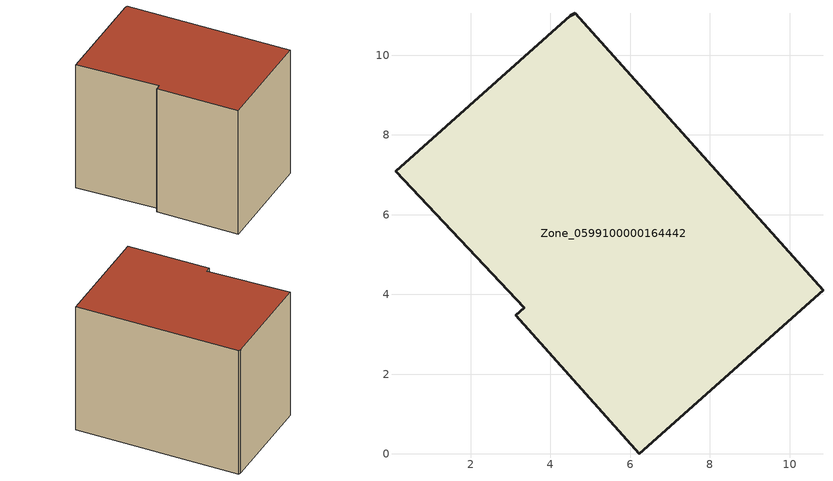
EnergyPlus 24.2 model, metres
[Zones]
Zone_0599100000164442
 floor ground (C_G): 0.12,7.09 4.5,11 4.63,11.06 10.84,4.11 6.23,0 3.13,3.47 3.35,3.67 z0
 wall outside (C_F): 6.23,0 10.84,4.11 4.63,11.06 4.5,11 0.12,7.09 3.35,3.67 3.13,3.47 6.23,0 z0:7.65
 roof outside (C_R): 3.35,3.67 3.13,3.47 6.23,0 10.84,4.11 4.63,11.06 4.5,11 0.12,7.09 z7.65
[BUILDING]
Pand.0599100000164442: North Axis=0; Terrain=City; Loads Convergence Tolerance Value=0.04; Temperature Convergence Tolerance Value=0.4; Solar Distribution=FullExterior; Maximum Number of Warmup Days=25; Minimum Number of Warmup Days=1
[Site:Location]
Rotterdam.The.Hague.AP_ZH_NLD Design_Conditions: Latitude=51.96; Longitude=4.45; Time Zone=1; Elevation=-4.5
[SITE:GROUNDTEMPERATURE:BUILDINGSURFACE]
18, 18, 18, 18, 18, 18, 18, 18, 18, 18, 18, 18
[MATERIAL] Thermal Absorptance=0.9; Solar Absorptance=0.7; Visible Absorptance=0.7
Name | Roughness | Thickness | Conductivity | Density | Specific Heat
G.TC.1965-1974 | MediumSmooth | 0.15 | 0.882353 | 540 | 1210
F.TC.1965-1974 | Rough | 0.3 | 0.697674 | 1920 | 840
R.TC.1965-1974 | MediumRough | 0.2 | 0.232558 | 1500 | 1000
[CONSTRUCTION]
C_G: G.TC.1965-1974
C_F: F.TC.1965-1974
C_R: R.TC.1965-1974
[ZONE]
Zone_0599100000164442: Type=1; Multiplier=1; Ceiling Height=Autocalculate; Volume=Autocalculate; Floor Area=autocalculate; Part of Total Floor Area=Yes
[ZONEINFILTRATION:DESIGNFLOWRATE]
Infil_Zone_0599100000164442: Zone or ZoneList or Space or SpaceList=Zone_0599100000164442; Schedule=AlwaysOn; Design Flow Rate Calculation Method=Flow/Area; Flow Rate per Floor Area=0.003; Constant Term Coefficient=1; Temperature Term Coefficient=0; Velocity Term Coefficient=0; Velocity Squared Term Coefficient=0
[HVACTEMPLATE:ZONE:IDEALLOADSAIRSYSTEM]
Zone_0599100000164442: Maximum Heating Supply Air Temperature=50; Minimum Cooling Supply Air Temperature=13; Maximum Heating Supply Air Humidity Ratio=0.0156; Minimum Cooling Supply Air Humidity Ratio=0.0077; Heating Limit=NoLimit; Cooling Limit=NoLimit; Dehumidification Control Type=ConstantSensibleHeatRatio; Cooling Sensible Heat Ratio=0.7; Dehumidification Setpoint=60; Humidification Control Type=None; Humidification Setpoint=30; Outdoor Air Method=None; Outdoor Air Flow Rate per Person=0.00944; Outdoor Air Flow Rate per Zone Floor Area=0; Outdoor Air Flow Rate per Zone=0; Demand Controlled Ventilation Type=None; Outdoor Air Economizer Type=NoEconomizer; Heat Recovery Type=None; Sensible Heat Recovery Effectiveness=0.7; Latent Heat Recovery Effectiveness=0.65
[ZONECONTROL:THERMOSTAT]
ThermostatControl_Zone_0599100000164442: Zone or ZoneList=Zone_0599100000164442; Control Type Schedule=DualSetpointControlType; Control 1=Thermostat_Zone_0599100000164442; Temperature Difference Between Cutout And Setpoint=0
[THERMOSTATSETPOINT:DUALSETPOINT]
Thermostat_Zone_0599100000164442: Heating Setpoint Temperature Schedule=HeatingSetpoint_Zone_0599100000164442; Cooling Setpoint Temperature Schedule=CoolingSetpoint_Zone_0599100000164442
[SCHEDULE:COMPACT]
HeatingSetpoint_Zone_0599100000164442: Through: 12/31, For: AllDays, Until: 24:00, 21
CoolingSetpoint_Zone_0599100000164442: Through: 12/31, For: AllDays, Until: 24:00, 24
DualSetpointControlType: Through: 12/31, For: AllDays, Until: 24:00, 4
AlwaysOn: Through: 12/31, For: AllDays, Until: 24:00, 1
